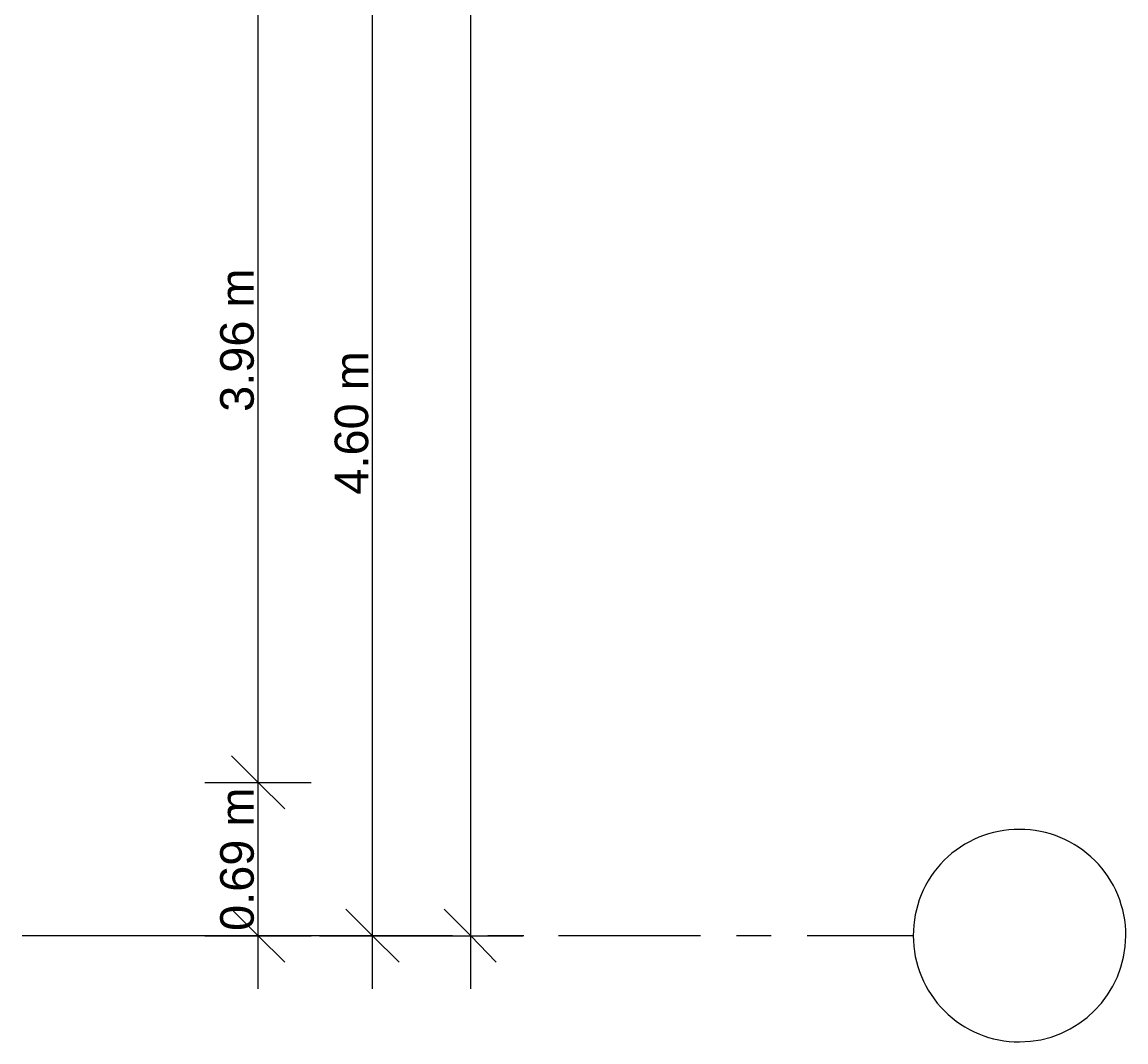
# Model space of a CAD drawing. Header units: metres. Extents: x 29 to 268, y -7 to 151.
# Drawn here: x 93.768 to 98.718, y 10.533 to 15.108 of the extents above; entities that cross this region are included whole.
import ezdxf

# ---------------------------------------------------------------- set-up
doc = ezdxf.new("R2010")
doc.units = ezdxf.units.M
doc.layers.add('HVAC - Ductos', color=5, linetype='Continuous', lineweight=50)
doc.layers.add('PDF2_Geometry', color=7, linetype='Continuous', true_color=0xaaaaaa)
doc.layers.add('PDF2_Text', color=7, linetype='Continuous')
doc.styles.add('PDF Helvetica', font='')
doc.styles.get('PDF Helvetica').set_extended_font_data('Helvetica')

msp = doc.modelspace()

# ---------------------------------------------------------------- linework, layer by layer
at = {"layer": 'HVAC - Ductos', "color": 252, "lineweight": 0, "true_color": 0x939598}
for points in [[(94.8263, 10.771), (94.8263, 11.6969), (94.8263, 15.6569), (94.8263, 24.8099), (94.8263, 27.1566), (94.8263, 34.0087), (94.8263, 41.8096), (94.8263, 43.2076), (94.8263, 47.0576), (94.8263, 48.0476)], [(95.3399, 10.771), (95.3399, 15.6065), (95.3399, 24.8099), (95.3399, 34.0087), (95.3399, 43.2076), (95.3399, 48.0476)], [(95.7799, 10.771), (95.7799, 48.0476)], [(94.7076, 11.8161), (94.8263, 11.6969), (94.9458, 11.5777)], [(94.5881, 11.6969), (94.8263, 11.6969), (95.0652, 11.6969)], [(94.7076, 11.1285), (94.8263, 11.0093), (94.9458, 10.8902)], [(95.2205, 11.1285), (95.3399, 11.0093), (95.4594, 10.8902)], [(95.6605, 11.1285), (95.7799, 11.0093), (95.8946, 10.8902)], [(94.5881, 11.0093), (94.8263, 11.0093), (95.0652, 11.0093)], [(95.1017, 11.0093), (95.3399, 11.0093), (95.5781, 11.0093)], [(95.5417, 11.0093), (95.7799, 11.0093), (96.0134, 11.0093)]]:
    msp.add_lwpolyline(points, dxfattribs=at)
at = {"layer": 'PDF2_Geometry', "lineweight": 0}
msp.add_lwpolyline([(98.2411, 11.486, 0.418435), (97.7647, 11.0093, 0.414804), (98.2411, 10.5327, 0.410793), (98.7182, 11.0093, 0.414433)], format="xyb", close=True, dxfattribs=at)
for points in [[(95.2252, 11.0093), (93.7682, 11.0093)], [(95.6976, 11.0093), (95.2252, 11.0093)], [(96.0181, 11.0093), (95.8575, 11.0093)], [(96.8111, 11.0093), (96.174, 11.0093)], [(97.1276, 11.0093), (96.9717, 11.0093)], [(97.7647, 11.0093), (97.2882, 11.0093)]]:
    msp.add_lwpolyline(points, dxfattribs=at)

# ---------------------------------------------------------------- texts
at = {"layer": 'PDF2_Text', "color": 252, "lineweight": 0, "true_color": 0x939598, "char_height": 0.15059, "attachment_point": 4, "rotation": 90, "style": 'PDF Helvetica'}
for s, insert in [('3.96 m', (94.7328, 13.3592)), ('4.60 m', (95.2461, 12.9879)), ('0.69 m', (94.7328, 11.0307))]:
    msp.add_mtext(s, dxfattribs=dict(at, insert=insert))

doc.saveas('drawing.dxf')
